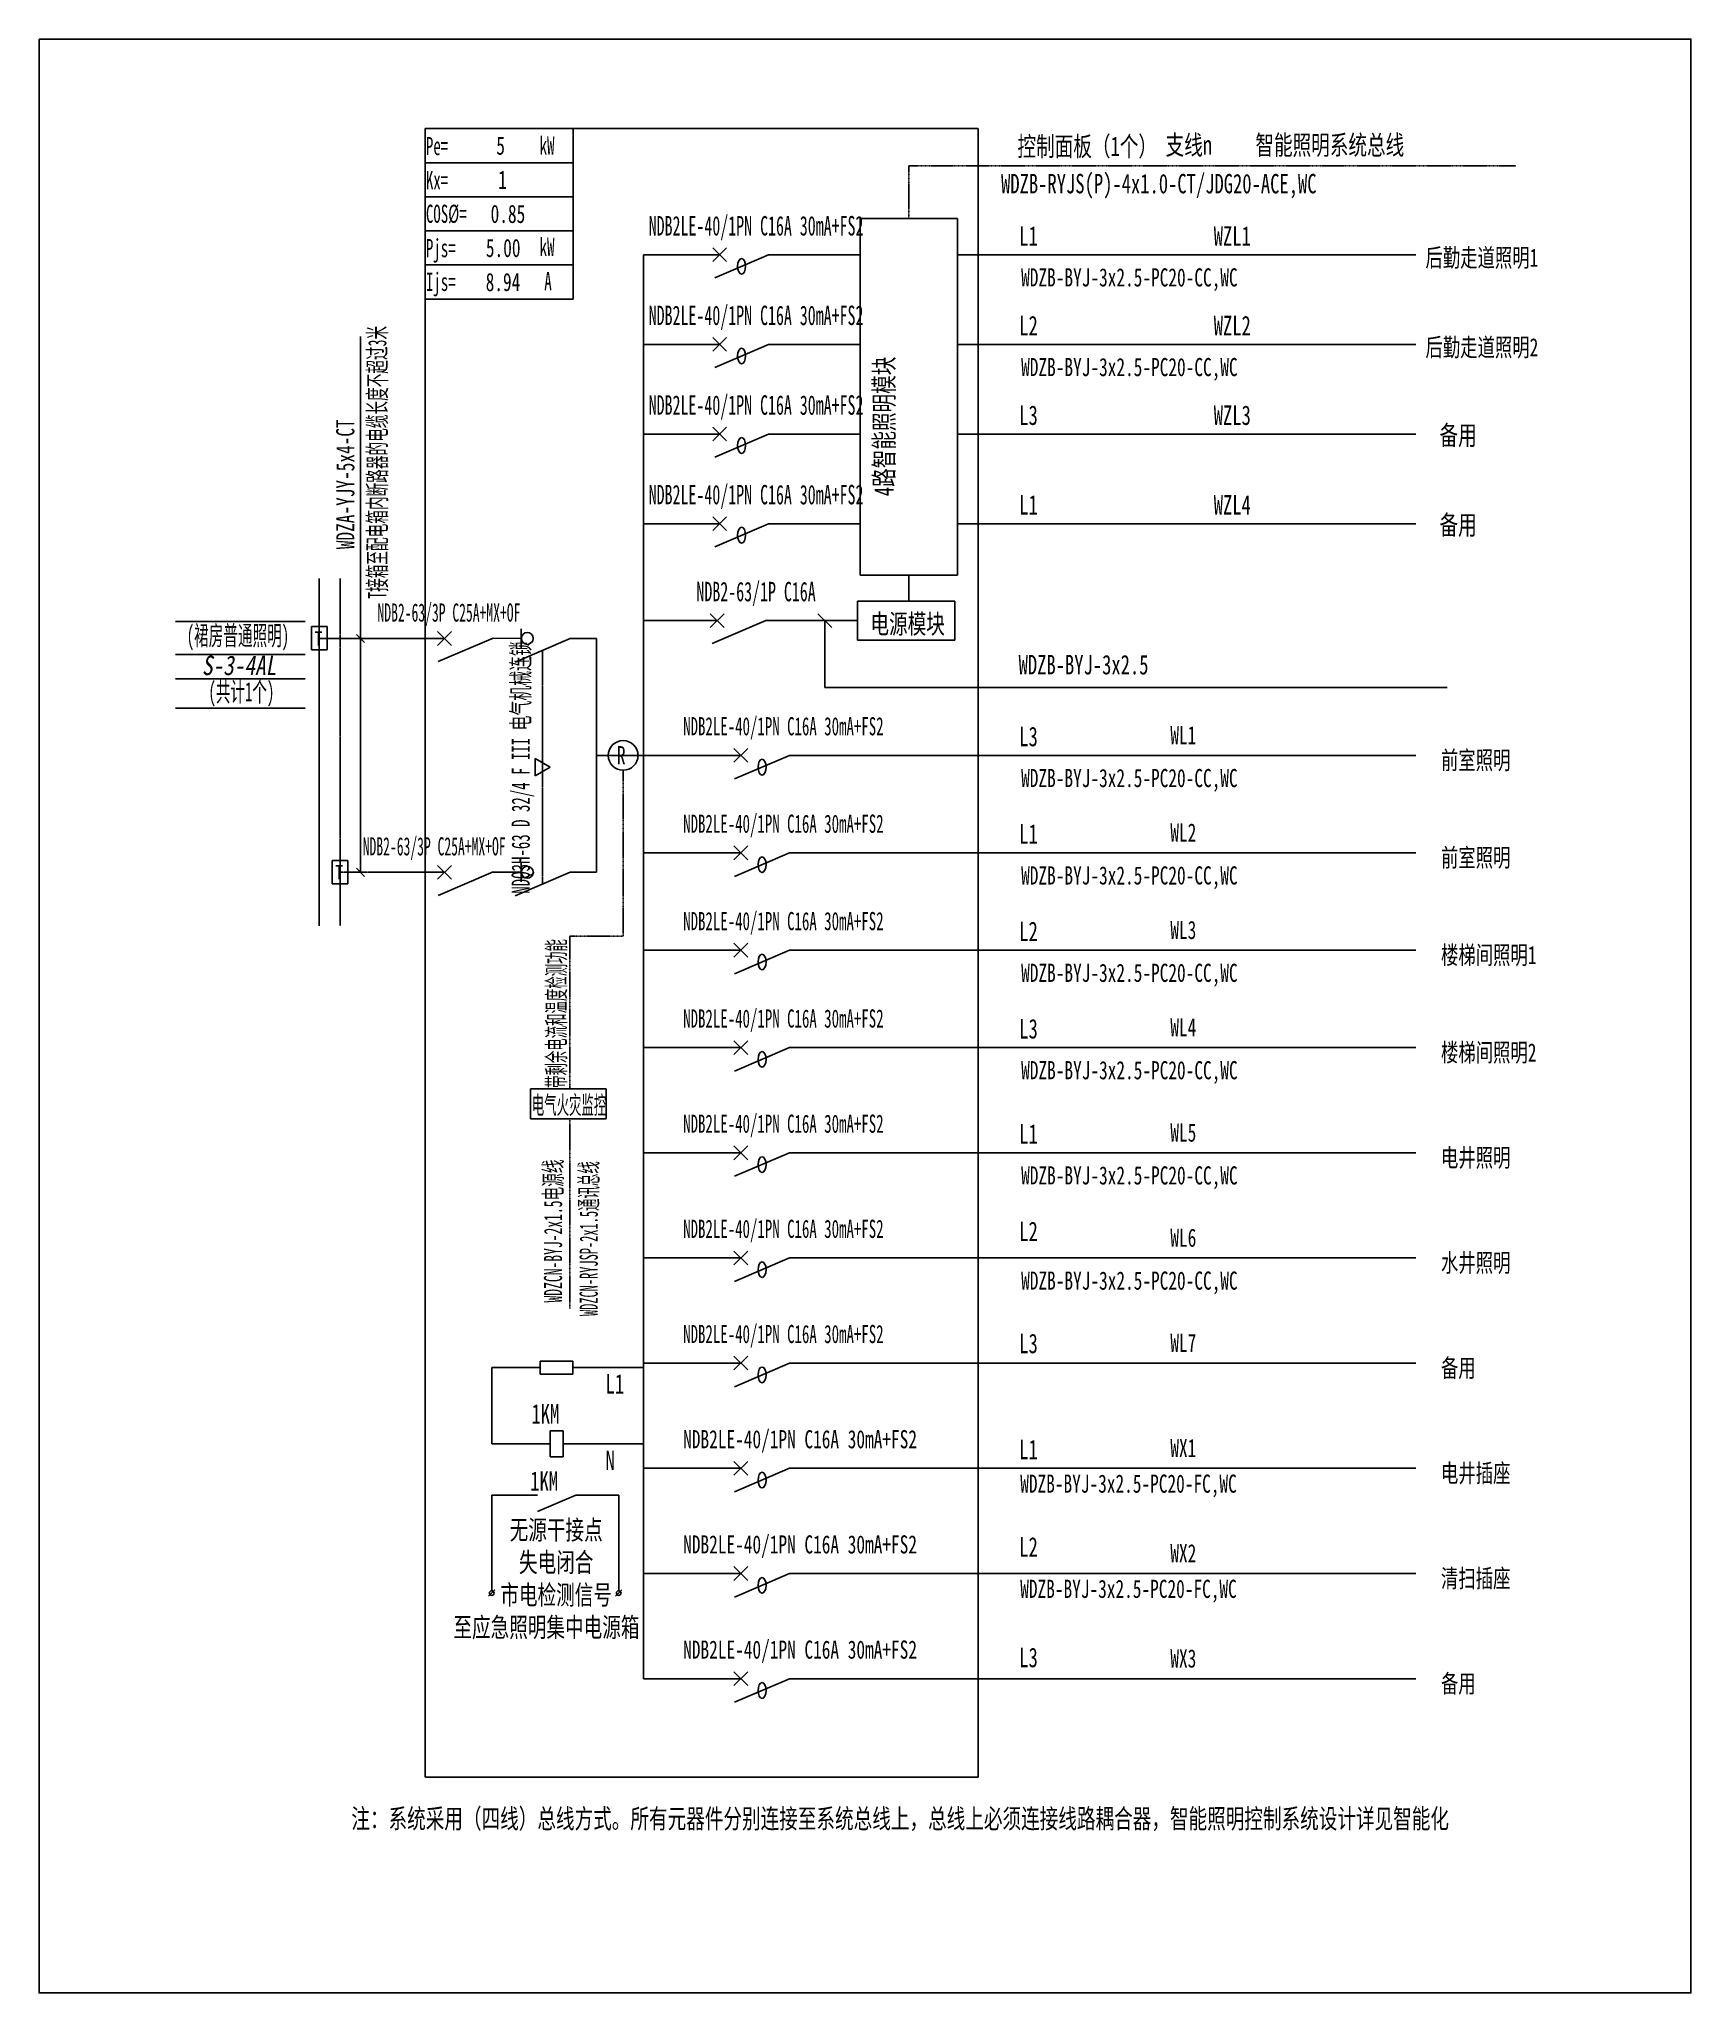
# Model space of a CAD drawing. Extents: x 262303 to 264526, y 333501 to 336131.
import ezdxf
from ezdxf.enums import TextEntityAlignment as Align

# ---------------------------------------------------------------- set-up
doc = ezdxf.new("R2010")
doc.units = 0
doc.header["$MEASUREMENT"] = 0
for name, pattern in [('DASH', [0.35, 0.25, -0.1]), ('DASHDOT', [1, 0.5, -0.25, 0, -0.25]), ('DASHDOT2', [0.5, 0.25, -0.125, 0, -0.125]), ('DASHED', [0.75, 0.5, -0.25])]:
    doc.linetypes.add(name, pattern=pattern)
for name, color, linetype in [('D_E_Eqpm(强电设备)', 100, 'Continuous'), ('D_E_Eqpm（强电设备）', 100, 'Continuous'), ('D_E_Text(强电文字)', 51, 'Continuous'), ('D_E_Text（强电文字）', 51, 'Continuous'), ('D_E_Wire(强电线缆)', 10, 'Continuous'), ('D_E_WireEm（强电应急照明线缆）', 10, 'DASHED'), ('D_E_Wire（强电线缆）', 10, 'Continuous'), ('D_El_Eqpm（弱电设备）', 100, 'Continuous'), ('D_El_Text（弱电文字）', 51, 'Continuous'), ('DQ-漏电火灾', 80, 'Continuous'), ('DQ_Eqpm', 100, 'Continuous'), ('E_E_Eqpm（强电设备）', 100, 'Continuous'), ('E_E_Wire（强电线缆）', 10, 'Continuous'), ('FL04GGFW_E72-配电箱系统图-塔楼部分$0$D_E_Text（强电文字）', 51, 'Continuous'), ('FL09U293_E72-地下室配电箱系统图$0$D_E_Eqpm（强电设备）', 100, 'Continuous'), ('系统图', 220, 'Continuous')]:
    doc.layers.add(name, color=color, linetype=linetype)
doc.styles.add('FL04GGFW_E72-配电箱系统图-塔楼部分$0$电气', font='', dxfattribs={"width": 0.7})
doc.styles.add('电气', font='', dxfattribs={"width": 0.7})
doc.styles.add('电气箱', font='simhei.ttf', dxfattribs={"width": 0.8, "oblique": 10})
doc.styles.get('FL04GGFW_E72-配电箱系统图-塔楼部分$0$电气').set_extended_font_data('SimSun')
doc.styles.get('电气').set_extended_font_data('SimSun')

msp = doc.modelspace()

# ---------------------------------------------------------------- linework, layer by layer
at = {"linetype": 'DASHED'}
for p, q in [((262822.8, 336010.5, 0), (263566.7, 336010.5, 0)), ((262822.8, 333791.5, 0), (262822.8, 336010.5, 0)), ((263566.7, 336010.5, 0), (263566.7, 333791.5, 0)), ((263566.7, 333791.5, 0), (262822.8, 333791.5, 0))]:
    msp.add_line(p, q, dxfattribs=at)
for p, q in [((262486.4, 335346.9, 0), (262661.3, 335346.9, 0)), ((262486.4, 335302.8, 0), (262661.3, 335302.8, 0)), ((262486.4, 335270, 0), (262661.3, 335270, 0)), ((262486.4, 335230.5, 0), (262661.3, 335230.5, 0))]:
    msp.add_line(p, q)
at = {"layer": 'D_E_Eqpm(强电设备)'}
for p, q in [((262839.4, 335314.9, 0), (262858, 335333.4, 0)), ((262858, 335314.9, 0), (262839.4, 335333.4, 0)), ((262839.4, 335000.2, 0), (262858, 335018.8, 0)), ((262858, 335000.2, 0), (262839.4, 335018.8, 0))]:
    msp.add_line(p, q, dxfattribs=at)
at = {"layer": 'D_E_Eqpm（强电设备）'}
for p, q in [((263538.9, 335889.5, 0), (263407.8, 335889.5, 0)), ((263407.8, 335889.5, 0), (263407.8, 335409.2, 0)), ((263538.9, 335409.2, 0), (263538.9, 335889.5, 0)), ((263407.8, 335409.2, 0), (263538.9, 335409.2, 0)), ((263404.3, 335374.5, 0), (263535.5, 335374.5, 0)), ((263404.3, 335322, 0), (263404.3, 335374.5, 0)), ((263535.5, 335374.5, 0), (263535.5, 335322, 0)), ((262952, 335311.1, 0), (262952, 335337.3, 0)), ((263017.6, 335324.2, 0), (262943.6, 335292.4, 0)), ((263535.5, 335322, 0), (263404.3, 335322, 0)), ((263238.2, 335157.6, 0), (263256.7, 335176.1, 0)), ((263256.7, 335157.6, 0), (263238.2, 335176.1, 0)), ((262990.7, 335151, 0), (262970.5, 335162.6, 0)), ((262970.5, 335162.6, 0), (262970.5, 335139.3, 0)), ((262970.5, 335139.3, 0), (262990.7, 335151, 0)), ((263313, 335166.8, 0), (263239, 335135.1, 0)), ((263238.2, 335026.4, 0), (263256.7, 335045, 0)), ((263256.7, 335026.4, 0), (263238.2, 335045, 0)), ((263313, 335035.7, 0), (263239, 335004, 0)), ((263017.6, 335009.5, 0), (262943.6, 334977.8, 0)), ((262952, 334996.4, 0), (262952, 335022.6, 0)), ((263238.2, 334895.3, 0), (263256.7, 334913.9, 0)), ((263256.7, 334895.3, 0), (263238.2, 334913.9, 0)), ((263313, 334904.6, 0), (263239, 334872.9, 0)), ((263238.2, 334764.2, 0), (263256.7, 334782.7, 0)), ((263256.7, 334764.2, 0), (263238.2, 334782.7, 0)), ((263313, 334773.5, 0), (263239, 334741.8, 0)), ((263238.2, 334622.6, 0), (263256.7, 334641.2, 0)), ((263256.7, 334622.6, 0), (263238.2, 334641.2, 0)), ((263313, 334631.9, 0), (263239, 334600.2, 0)), ((263238.2, 334481, 0), (263256.7, 334499.6, 0)), ((263256.7, 334481, 0), (263238.2, 334499.6, 0)), ((263313, 334490.3, 0), (263239, 334458.6, 0)), ((263238.2, 334339.5, 0), (263256.7, 334358, 0)), ((263256.7, 334339.5, 0), (263238.2, 334358, 0)), ((262977.5, 334351.5, 0), (263021.2, 334351.5, 0)), ((262977.5, 334334, 0), (262977.5, 334351.5, 0)), ((263021.2, 334334, 0), (262977.5, 334334, 0)), ((263021.2, 334351.5, 0), (263021.2, 334334, 0)), ((263313, 334348.7, 0), (263239, 334317, 0)), ((263008.1, 334257.4, 0), (262990.6, 334257.4, 0)), ((262990.6, 334257.4, 0), (262990.6, 334222.4, 0)), ((263008.1, 334222.4, 0), (263008.1, 334257.4, 0)), ((262990.6, 334222.4, 0), (263008.1, 334222.4, 0)), ((263238.2, 334197.9, 0), (263256.7, 334216.4, 0)), ((263256.7, 334197.9, 0), (263238.2, 334216.4, 0)), ((263313, 334207.2, 0), (263239, 334175.4, 0)), ((263025.2, 334171, 0), (262973.6, 334148.9, 0)), ((263238.2, 334056.3, 0), (263256.7, 334074.8, 0)), ((263256.7, 334056.3, 0), (263238.2, 334074.8, 0)), ((263313, 334065.6, 0), (263239, 334033.8, 0)), ((262908, 334035.1, 0), (262916.3, 334043.4, 0)), ((263078.8, 334035.1, 0), (263087.1, 334043.4, 0)), ((263238.2, 333914.7, 0), (263256.7, 333933.3, 0)), ((263256.7, 333914.7, 0), (263238.2, 333933.3, 0)), ((263313, 333924, 0), (263239, 333892.3, 0))]:
    msp.add_line(p, q, dxfattribs=at)
at = {"layer": 'D_E_Eqpm（强电设备）', "linetype": 'DASH'}
msp.add_line((262980.6, 334993.6, 0), (262980.6, 335308.3, 0), dxfattribs=at)
at = {"layer": 'D_E_Eqpm（强电设备）'}
for centre, radius in [((262960, 335324.2, 0), 7.97), ((262960, 335009.5, 0), 7.97), ((262912.2, 334039.2, 0), 3.14), ((263083, 334039.2, 0), 3.14)]:
    msp.add_circle(centre, radius, dxfattribs=at)
for centre in [(263248.4, 335825.2, 0), (263248.4, 335704.5, 0), (263248.4, 335583.9, 0), (263248.4, 335463.2, 0), (263276, 335151, 0), (263276, 335019.8, 0), (263276, 334888.7, 0), (263276, 334757.6, 0), (263276, 334616, 0), (263276, 334474.5, 0), (263276, 334332.9, 0), (263276, 334191.3, 0), (263276, 334049.7, 0), (263276, 333908.1, 0)]:
    msp.add_ellipse(centre, major_axis=(0, 10.6), ratio=0.500475, dxfattribs=at)
at = {"layer": 'D_E_Text(强电文字)', "color": 51}
for p, q in [((262735.6, 335009.5, 0), (262735.6, 335730.7, 0)), ((262730.1, 335329.6, 0), (262741, 335318.7, 0)), ((262730.1, 335014.9, 0), (262741, 335004, 0))]:
    msp.add_line(p, q, dxfattribs=at)
at = {"layer": 'D_E_Text（强电文字）'}
for p, q in [((262822.8, 336010.5, 0), (263021.6, 336010.5, 0)), ((262822.8, 336010.5, 0), (262822.8, 335781, 0)), ((263021.6, 336010.5, 0), (263021.6, 335781, 0)), ((262822.8, 335964.6, 0), (263021.6, 335964.6, 0)), ((262822.8, 335918.7, 0), (263021.6, 335918.7, 0)), ((262822.8, 335872.8, 0), (263021.6, 335872.8, 0)), ((262822.8, 335826.9, 0), (263021.6, 335826.9, 0)), ((262822.8, 335781, 0), (263021.6, 335781, 0))]:
    msp.add_line(p, q, dxfattribs=at)
at = {"layer": 'D_E_Wire(强电线缆)'}
for p, q in [((263116.3, 333924, 0), (263116.3, 335840.7, 0)), ((262680.1, 334937.3, 0), (262680.1, 335405.1, 0)), ((262680.1, 335324.2, 0), (262848.7, 335324.2, 0))]:
    msp.add_line(p, q, dxfattribs=at)
at = {"layer": 'D_E_Wire(强电线缆)', "color": 10}
for p, q in [((263116.3, 335840.7, 0), (263219, 335840.7, 0)), ((263284.6, 335840.7, 0), (263407.8, 335840.7, 0)), ((263538.9, 335840.7, 0), (264155.6, 335840.7, 0)), ((263116.3, 335720, 0), (263219, 335720, 0)), ((263284.6, 335720, 0), (263407.8, 335720, 0)), ((263538.9, 335720, 0), (264155.6, 335720, 0)), ((263116.3, 335599.4, 0), (263219, 335599.4, 0)), ((263284.6, 335599.4, 0), (263407.8, 335599.4, 0)), ((263538.9, 335599.4, 0), (264155.6, 335599.4, 0)), ((263116.3, 335478.7, 0), (263219, 335478.7, 0)), ((263284.6, 335478.7, 0), (263407.8, 335478.7, 0)), ((263538.9, 335478.7, 0), (264155.6, 335478.7, 0)), ((263116.3, 335348.2, 0), (263215.6, 335348.2, 0)), ((263281.1, 335348.2, 0), (263404.3, 335348.2, 0)), ((263313, 334773.5, 0), (263527.1, 334773.5, 0)), ((263527.1, 334773.5, 0), (264155.6, 334773.5, 0))]:
    msp.add_line(p, q, dxfattribs=at)
at = {"layer": 'D_E_Wire(强电线缆)', "linetype": 'DASH'}
for p, q in [((262708, 334937.3, 0), (262708, 335405.1, 0)), ((262708, 335009.5, 0), (262848.7, 335009.5, 0))]:
    msp.add_line(p, q, dxfattribs=at)
at = {"layer": 'D_E_WireEm（强电应急照明线缆）'}
msp.add_line((262952, 335009.5, 0), (262912.9, 335009.5, 0), dxfattribs=at)
at = {"layer": 'D_E_Wire（强电线缆）', "linetype": 'DASHDOT2'}
for p, q in [((263473.3, 335960.3, 0), (264290.3, 335960.3, 0)), ((263473.3, 335889.5, 0), (263473.3, 335960.3, 0))]:
    msp.add_line(p, q, dxfattribs=at)
at = {"layer": 'D_E_Wire（强电线缆）'}
for p, q in [((262914, 335324.7, 0), (262952, 335324.2, 0)), ((263017.6, 335324.2, 0), (263053, 335324.2, 0)), ((263053, 335009.5, 0), (263053, 335324.2, 0)), ((263053, 335166.8, 0), (263116.3, 335166.8, 0)), ((263116.3, 335166.8, 0), (263247.4, 335166.8, 0)), ((263313, 335166.8, 0), (264155.6, 335166.8, 0)), ((263116.3, 335035.7, 0), (263247.4, 335035.7, 0)), ((263313, 335035.7, 0), (264155.6, 335035.7, 0)), ((263017.6, 335009.5, 0), (263053, 335009.5, 0)), ((263116.3, 334904.6, 0), (263247.4, 334904.6, 0)), ((263313, 334904.6, 0), (264155.6, 334904.6, 0)), ((263116.3, 334773.5, 0), (263247.4, 334773.5, 0)), ((263116.3, 334631.9, 0), (263247.4, 334631.9, 0)), ((263313, 334631.9, 0), (264155.6, 334631.9, 0)), ((263116.3, 334490.3, 0), (263247.4, 334490.3, 0)), ((263313, 334490.3, 0), (264155.6, 334490.3, 0)), ((263116.3, 334348.7, 0), (263247.4, 334348.7, 0)), ((263313, 334348.7, 0), (264155.6, 334348.7, 0)), ((263116.3, 334207.2, 0), (263247.4, 334207.2, 0)), ((263313, 334207.2, 0), (264155.6, 334207.2, 0)), ((263116.3, 334065.6, 0), (263247.4, 334065.6, 0)), ((263313, 334065.6, 0), (264155.6, 334065.6, 0)), ((263116.3, 333924, 0), (263247.4, 333924, 0)), ((263313, 333924, 0), (264155.6, 333924, 0))]:
    msp.add_line(p, q, dxfattribs=at)
at = {"layer": 'D_E_Wire（强电线缆）', "ltscale": 3.5}
for p, q in [((262912.2, 334342.8, 0), (262977.5, 334342.8, 0)), ((262912.2, 334342.8, 0), (262912.2, 334239.9, 0)), ((263021.2, 334342.8, 0), (263116.3, 334342.8, 0)), ((262990.6, 334239.9, 0), (262912.2, 334239.9, 0)), ((263116.3, 334239.9, 0), (263008.1, 334239.9, 0)), ((262912.2, 334171, 0), (262973.6, 334171, 0)), ((262912.2, 334171, 0), (262912.2, 334042.4, 0)), ((263025.2, 334171, 0), (263083, 334171, 0)), ((263083, 334171, 0), (263083, 334042.4, 0))]:
    msp.add_line(p, q, dxfattribs=at)
at = {"layer": 'D_El_Eqpm（弱电设备）', "color": 3}
for p, q in [((262964.2, 334717.8, 0), (263066.3, 334717.8, 0)), ((262964.2, 334677.7, 0), (262964.2, 334717.8, 0)), ((263066.3, 334717.8, 0), (263066.3, 334677.7, 0)), ((263066.3, 334677.7, 0), (262964.2, 334677.7, 0)), ((263066.3, 334677.7, 0), (262964.2, 334677.7, 0))]:
    msp.add_line(p, q, dxfattribs=at)
at = {"layer": 'DQ-漏电火灾', "linetype": 'DASHDOT', "ltscale": 0.5}
for p, q in [((263089, 335146.8, 0), (263089, 334923.4, 0)), ((263017.4, 334923.4, 0), (263017.4, 334717.8, 0)), ((263017.4, 334923.4, 0), (263089, 334923.4, 0)), ((263017.4, 334422.3, 0), (263017.4, 334677.7, 0))]:
    msp.add_line(p, q, dxfattribs=at)
at = {"layer": 'DQ-漏电火灾', "color": 3}
msp.add_circle((263089, 335166.8, 0), 20, dxfattribs=at)
at = {"layer": 'DQ_Eqpm'}
for p, q in [((262690.6, 335340.2, 0), (262669.6, 335340.2, 0)), ((262669.6, 335340.2, 0), (262669.6, 335308.7, 0)), ((262690.6, 335308.7, 0), (262690.6, 335340.2, 0)), ((262669.6, 335308.7, 0), (262690.6, 335308.7, 0)), ((262718.5, 335025.5, 0), (262697.6, 335025.5, 0)), ((262697.6, 335025.5, 0), (262697.6, 334994.1, 0)), ((262718.5, 334994.1, 0), (262718.5, 335025.5, 0)), ((262697.6, 334994.1, 0), (262718.5, 334994.1, 0))]:
    msp.add_line(p, q, dxfattribs=at)
at = {"layer": 'E_E_Eqpm（强电设备）', "color": 100}
for p, q in [((263209.7, 335831.4, 0), (263228.3, 335849.9, 0)), ((263228.3, 335831.4, 0), (263209.7, 335849.9, 0)), ((263212.2, 335809.7, 0), (263284.6, 335840.7, 0)), ((263209.7, 335710.8, 0), (263228.3, 335729.3, 0)), ((263228.3, 335710.8, 0), (263209.7, 335729.3, 0)), ((263212.2, 335689, 0), (263284.6, 335720, 0)), ((263209.7, 335590.1, 0), (263228.3, 335608.6, 0)), ((263228.3, 335590.1, 0), (263209.7, 335608.6, 0)), ((263212.2, 335568.4, 0), (263284.6, 335599.4, 0)), ((263209.7, 335469.4, 0), (263228.3, 335488, 0)), ((263228.3, 335469.4, 0), (263209.7, 335488, 0)), ((263212.2, 335447.7, 0), (263284.6, 335478.7, 0)), ((263206.3, 335339, 0), (263224.8, 335357.5, 0)), ((263224.8, 335339, 0), (263206.3, 335357.5, 0)), ((263208.8, 335317.2, 0), (263281.1, 335348.2, 0))]:
    msp.add_line(p, q, dxfattribs=at)
at = {"layer": 'E_E_Wire（强电线缆）'}
msp.add_line((263473.3, 335409.2, 0), (263473.3, 335374.5, 0), dxfattribs=at)
at = {"layer": 'FL04GGFW_E72-配电箱系统图-塔楼部分$0$D_E_Text（强电文字）'}
for p, q in [((263369.7, 335339, 0), (263351.1, 335357.5, 0)), ((263360.4, 335348.2, 0), (263360.4, 335258.4, 0)), ((263360.4, 335258.4, 0), (264198.1, 335258.4, 0))]:
    msp.add_line(p, q, dxfattribs=at)
at = {"layer": 'FL09U293_E72-地下室配电箱系统图$0$D_E_Eqpm（强电设备）'}
for p, q in [((262914, 335324.7, 0), (262840.2, 335293, 0)), ((262914, 335010, 0), (262840.2, 334978.3, 0))]:
    msp.add_line(p, q, dxfattribs=at)
at = {"layer": '系统图', "ltscale": 9973.992009}
msp.add_lwpolyline([(262303, 336131), (264526, 336131), (264526, 333501), (262303, 333501)], close=True, dxfattribs=at)

# ---------------------------------------------------------------- texts
at = {"layer": 'D_E_Text(强电文字)', "style": 'FL04GGFW_E72-配电箱系统图-塔楼部分$0$电气', "width": 0.6}
for s, p in [('NDB2LE-40/1PN C16A 30mA+FS2', (263267.9, 335866.6, 0)), ('NDB2LE-40/1PN C16A 30mA+FS2', (263267.9, 335746, 0)), ('NDB2LE-40/1PN C16A 30mA+FS2', (263267.9, 335625.3, 0)), ('NDB2LE-40/1PN C16A 30mA+FS2', (263267.9, 335504.7, 0)), ('NDB2-63/1P C16A', (263267.9, 335374.2, 0))]:
    msp.add_text(s, height=26.223, dxfattribs=at).set_placement(p, align=Align.CENTER)
at = {"layer": 'D_E_Text(强电文字)', "color": 51, "style": 'FL04GGFW_E72-配电箱系统图-塔楼部分$0$电气', "width": 0.7}
for s, p in [('L1', (263622.1, 335852.9, 0)), ('L2', (263622.1, 335732.3, 0)), ('L3', (263622.1, 335611.6, 0)), ('L1', (263622.1, 335491, 0)), ('L3', (263622.1, 335179.1, 0)), ('L1', (263622.1, 335048, 0)), ('L2', (263622.1, 334916.8, 0)), ('L3', (263622.1, 334785.7, 0)), ('L1', (263622.1, 334644.2, 0)), ('L2', (263622.1, 334513, 0)), ('L3', (263622.1, 334362.1, 0)), ('L1', (263622.1, 334219.4, 0)), ('L2', (263622.1, 334088.3, 0)), ('L3', (263622.1, 333939.4, 0))]:
    msp.add_text(s, height=26.22, dxfattribs=at).set_placement(p)
at = {"layer": 'D_E_Text(强电文字)', "style": 'FL04GGFW_E72-配电箱系统图-塔楼部分$0$电气', "width": 0.7}
for s, height, p in [('WZL1', 26.22, (263883.8, 335852.9, 0)), ('WDZB-BYJ-3x2.5-PC20-CC,WC', 24.475, (263624.6, 335798, 0)), ('WZL2', 26.22, (263883.8, 335732.3, 0)), ('WDZB-BYJ-3x2.5-PC20-CC,WC', 24.475, (263624.6, 335677.3, 0)), ('WZL3', 26.22, (263883.8, 335611.6, 0)), ('WZL4', 26.22, (263883.8, 335491, 0)), ('WDZB-BYJ-3x2.5', 26.223, (263621.2, 335275.8, 0)), ('WDZB-BYJ-3x2.5-PC20-CC,WC', 24.475, (263624.6, 335124.1, 0)), ('WDZB-BYJ-3x2.5-PC20-CC,WC', 24.475, (263624.6, 334993, 0)), ('WDZB-BYJ-3x2.5-PC20-CC,WC', 24.475, (263624.6, 334861.9, 0)), ('WDZB-BYJ-3x2.5-PC20-CC,WC', 24.475, (263624.6, 334730.8, 0)), ('WDZB-BYJ-3x2.5-PC20-CC,WC', 24.475, (263624.6, 334589.2, 0)), ('WDZB-BYJ-3x2.5-PC20-CC,WC', 24.475, (263624.6, 334447.6, 0)), ('注：系统采用（四线）总线方式。所有元器件分别连接至系统总线上，总线上必须连接线路耦合器，智能照明控制系统设计详见智能化', 26.223, (262723.2, 333722.5, 0))]:
    msp.add_text(s, height=height, dxfattribs=at).set_placement(p)
at = {"layer": 'D_E_Text(强电文字)', "color": 51, "style": '电气'}
for s, width, p in [('T接箱至配电箱内断路器的电缆长度不超过3米', 0.55, (262770.3, 335377.7, 0)), ('WDZA-YJY-5x4-CT', 0.7, (262727.3, 335444.3, 0))]:
    msp.add_text(s, height=24.475, rotation=90, dxfattribs=dict(at, width=width)).set_placement(p)
at = {"layer": 'D_E_Text(强电文字)', "color": 51, "style": '电气', "width": 0.7}
for p in [(264212.7, 335584.6, 0), (264212.7, 335463.9, 0)]:
    msp.add_text('备用', height=26.22, dxfattribs=at).set_placement(p, align=Align.CENTER)
at = {"layer": 'D_E_Text（强电文字）', "linetype": 'Continuous', "style": '电气', "width": 0.6}
for s, height, p in [('Pe=', 24.48, (262823.6, 335974.8, 0)), ('kW', 24.48, (262976.6, 335975.6, 0)), ('Kx=', 24.48, (262823.6, 335928.8, 0)), ('COS%%C=', 24.48, (262823.6, 335883.6, 0)), ('Pjs=', 24.48, (262823.6, 335837.4, 0)), ('kW', 24.48, (262976.6, 335839, 0)), ('Ijs=', 24.48, (262823.6, 335792, 0)), ('A', 24.5, (262982.9, 335793, 0))]:
    msp.add_text(s, height=height, dxfattribs=at).set_placement(p)
at = {"layer": 'D_E_Text（强电文字）', "style": '电气'}
for s, height, width, p in [('5', 24.5, 0.7, (262918.3, 335975.3, 0)), ('1', 24.5, 0.7, (262920.8, 335929.4, 0)), (' 0.85', 24.48, 0.7, (262899, 335883.5, 0)), ('后勤走道照明1', 24.48, 0.7, (264168.7, 335824.5, 0)), ('后勤走道照明2', 24.48, 0.7, (264168.7, 335703.9, 0)), ('电源模块', 26.22, 0.7, (263421.8, 335330.8, 0)), ('NDB2LE-40/1PN C16A 30mA+FS2', 24.475, 0.6, (263169.8, 335193.8, 0)), ('WL1', 24.48, 0.7, (263825.4, 335181.8, 0)), ('前室照明', 24.48, 0.7, (264189.6, 335148.1, 0)), ('NDB2LE-40/1PN C16A 30mA+FS2', 24.475, 0.6, (263169.8, 335062.6, 0)), ('WL2', 24.48, 0.7, (263825.4, 335050.7, 0)), ('前室照明', 24.48, 0.7, (264189.6, 335017, 0)), ('NDB2LE-40/1PN C16A 30mA+FS2', 24.475, 0.6, (263169.8, 334931.5, 0)), ('WL3', 24.48, 0.7, (263825.4, 334919.6, 0)), ('楼梯间照明1', 24.48, 0.7, (264189.6, 334885.8, 0)), ('NDB2LE-40/1PN C16A 30mA+FS2', 24.475, 0.6, (263169.8, 334800.4, 0)), ('WL4', 24.48, 0.7, (263825.4, 334788.5, 0)), ('楼梯间照明2', 24.48, 0.7, (264189.6, 334754.7, 0)), ('NDB2LE-40/1PN C16A 30mA+FS2', 24.475, 0.6, (263169.8, 334658.8, 0)), ('WL5', 24.48, 0.7, (263825.4, 334646.9, 0)), ('电井照明', 24.48, 0.7, (264189.6, 334613.1, 0)), ('NDB2LE-40/1PN C16A 30mA+FS2', 24.475, 0.6, (263169.8, 334517.3, 0)), ('WL6', 24.48, 0.7, (263825.4, 334505.3, 0)), ('水井照明', 24.48, 0.7, (264189.6, 334471.6, 0)), ('NDB2LE-40/1PN C16A 30mA+FS2', 24.475, 0.6, (263169.8, 334375.7, 0)), ('WL7', 24.48, 0.7, (263825.4, 334363.8, 0)), ('备用', 24.48, 0.7, (264189.6, 334330, 0)), ('NDB2LE-40/1PN C16A 30mA+FS2', 24.475, 0.7, (263169.8, 334234.1, 0)), ('WX1', 24.48, 0.7, (263825.4, 334222.2, 0)), ('WDZB-BYJ-3x2.5-PC20-FC,WC', 24.475, 0.7, (263623.4, 334174.3, 0)), ('电井插座', 24.48, 0.7, (264189.6, 334188.4, 0)), ('NDB2LE-40/1PN C16A 30mA+FS2', 24.475, 0.7, (263169.8, 334092.5, 0)), ('WX2', 24.48, 0.7, (263825.4, 334080.6, 0)), ('清扫插座', 24.48, 0.7, (264189.6, 334046.8, 0)), ('WDZB-BYJ-3x2.5-PC20-FC,WC', 24.475, 0.7, (263623.4, 334032.7, 0)), ('NDB2LE-40/1PN C16A 30mA+FS2', 24.475, 0.7, (263169.8, 333950.9, 0)), ('WX3', 24.48, 0.7, (263825.4, 333939, 0)), ('备用', 24.48, 0.7, (264189.6, 333905.2, 0))]:
    msp.add_text(s, height=height, dxfattribs=dict(at, width=width)).set_placement(p)
at = {"layer": 'D_E_Text（强电文字）', "color": 200, "style": '电气', "width": 0.7}
for s, p in [('5.00', (262904.3, 335837.6, 0)), ('8.94', (262904, 335791.7, 0))]:
    msp.add_text(s, height=24.48, dxfattribs=at).set_placement(p)
at = {"layer": 'D_E_Text（强电文字）', "style": '电气'}
for s, height, width, p in [('NDB2-63/3P C25A+MX+OF', 24.475, 0.55, (262854.6, 335357.1, 0)), ('(裙房普通照明)', 26.22, 0.55, (262570.6, 335326.6, 0)), ('(共计1个)', 26.22, 0.55, (262575.3, 335250.9, 0)), ('NDB2-63/3P C25A+MX+OF', 24.475, 0.55, (262834.7, 335042.4, 0)), ('电气火灾监控', 24.48, 0.5, (263016.2, 334696.8, 0))]:
    msp.add_text(s, height=height, dxfattribs=dict(at, width=width)).set_placement(p, align=Align.MIDDLE)
at = {"layer": 'D_E_Text（强电文字）', "style": '电气箱', "oblique": 10, "width": 0.8}
msp.add_text('S-3-4AL', height=26.22, dxfattribs=at).set_placement((262572.2, 335288, 0), align=Align.MIDDLE)
at = {"layer": 'D_E_Text（强电文字）', "style": '电气', "width": 0.6}
msp.add_text('NDQ3H-63 D 32/4 F III 电气机械连锁', height=24.475, rotation=90, dxfattribs=at).set_placement((262952.3, 335150.6, 0), align=Align.MIDDLE)
at = {"layer": 'D_E_Text（强电文字）', "color": 51, "style": '电气', "width": 0.7}
for s, height, p in [('L1', 26.22, (263065.3, 334307.8, 0)), ('1KM', 26.22, (262965.6, 334267.4, 0)), ('N', 26.2, (263065.3, 334204.9, 0)), ('1KM', 26.22, (262964, 334176.9, 0))]:
    msp.add_text(s, height=height, dxfattribs=at).set_placement(p)
for s, p in [('无源干接点', (262998.9, 334124.3, 0)), ('失电闭合', (262998.9, 334080.6, 0)), ('市电检测信号', (262998.9, 334036.9, 0)), ('至应急照明集中电源箱', (262985.8, 333993.2, 0))]:
    msp.add_text(s, height=26.22, dxfattribs=at).set_placement(p, align=Align.MIDDLE_CENTER)
at = {"layer": 'D_El_Text（弱电文字）', "color": 1, "style": '电气', "width": 0.5}
msp.add_text('带剩余电流和温度检测功能', height=24.475, rotation=90, dxfattribs=at).set_placement((263011.3, 334719.2, 0))
at = {"layer": 'D_El_Text（弱电文字）', "style": '电气'}
for s, width, p in [('WDZCN-BYJ-2x1.5电源线', 0.55, (263006.9, 334430.3, 0)), ('WDZCN-RYJSP-2x1.5通讯总线', 0.5, (263054.9, 334412.1, 0))]:
    msp.add_text(s, height=24.475, rotation=90, dxfattribs=dict(at, width=width)).set_placement(p)
at = {"layer": 'DQ-漏电火灾', "color": 50, "style": '电气', "width": 0.7}
msp.add_text('R', height=24.5, dxfattribs=at).set_placement((263080.6, 335154.8, 0))
at = {"layer": 'DQ_Eqpm', "color": 51, "style": '电气', "width": 0.8}
for p in [(262673.7, 335314.6, 0), (262701.6, 334999.9, 0)]:
    msp.add_text('T', height=19.2, dxfattribs=at).set_placement(p)
at = {"layer": 'FL04GGFW_E72-配电箱系统图-塔楼部分$0$D_E_Text（强电文字）', "style": 'FL04GGFW_E72-配电箱系统图-塔楼部分$0$电气', "width": 0.7}
for s, height, p in [('控制面板（1个）', 26.22, (263619.7, 335973.5, 0)), ('支线n', 26.22, (263819, 335975.3, 0)), ('智能照明系统总线', 26.22, (263939.9, 335975.3, 0)), ('WDZB-RYJS(P)-4x1.0-CT/JDG20-ACE,WC', 26.223, (263597.6, 335923.3, 0))]:
    msp.add_text(s, height=height, dxfattribs=at).set_placement(p)
msp.add_text('4路智能照明模块', height=26.22, rotation=90, dxfattribs=at).set_placement((263453.2, 335515.8, 0))

doc.saveas('drawing.dxf')
